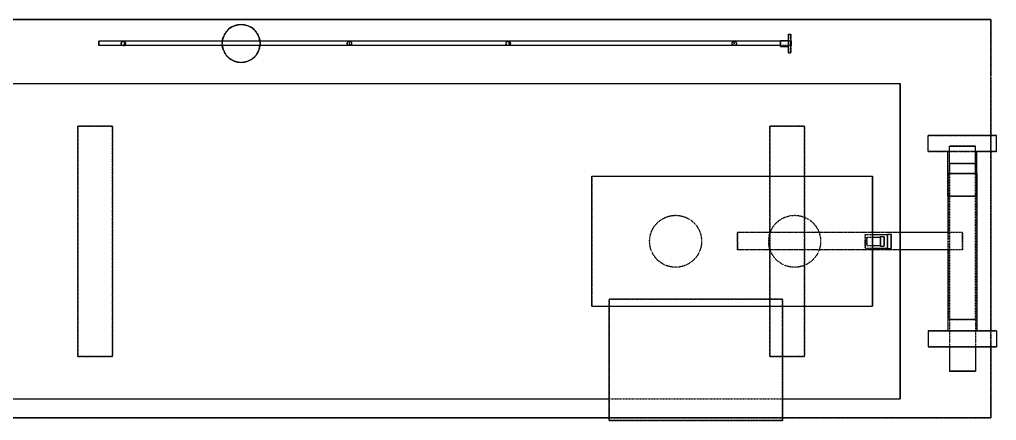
# Model space of a CAD drawing. Header units: inches. Extents: x 19 to 664121, y 34 to 210034.
# Drawn here: x 136510 to 141928, y 158470 to 160691 of the extents above; entities that cross this region are included whole.
import ezdxf

# ---------------------------------------------------------------- set-up
doc = ezdxf.new("R2010")
doc.units = ezdxf.units.IN
doc.header["$MEASUREMENT"] = 0
doc.linetypes.add('CABLEROUTEALL-EMBED 1_DWG$0$HIDDEN2', pattern=[0.1875, 0.125, -0.0625])
doc.layers.add('CABLEROUTEALL-EMBED 1_DWG$0$DwgTemplate', color=7, linetype='Continuous')

msp = doc.modelspace()

# ---------------------------------------------------------------- linework, layer by layer
at = {"layer": 'CABLEROUTEALL-EMBED 1_DWG$0$DwgTemplate', "color": 252, "linetype": 'CABLEROUTEALL-EMBED 1_DWG$0$HIDDEN2'}
for p, q in [((141897.25, 160691.47), (135034.03, 160691.47)), ((141897.25, 160691.47), (135034.03, 160691.47)), ((141897.25, 158483.72), (141897.25, 160691.47)), ((141897.25, 158483.72), (141897.25, 160691.47)), ((140774.86, 160610.81), (140774.86, 160507.19)), ((140774.86, 160610.81), (140774.86, 160507.19)), ((140787.12, 160610.81), (140787.12, 160507.19)), ((140787.12, 160610.81), (140787.12, 160507.19)), ((136949.01, 160571), (136949.01, 160559)), ((136949.01, 160559), (136949.01, 160571)), ((136949.01, 160559), (136949.01, 160547.01)), ((136949.01, 160547.01), (136949.01, 160559)), ((137091.4, 160571), (137091.4, 160547.01)), ((137091.4, 160547.01), (137091.4, 160571)), ((138339.26, 160571), (137091.4, 160571)), ((138339.26, 160547.01), (137091.4, 160547.01)), ((138339.26, 160547.01), (138339.26, 160571)), ((138339.26, 160571), (138339.26, 160559)), ((138339.26, 160547.01), (138339.26, 160571)), ((138339.26, 160571), (138339.26, 160559)), ((138339.26, 160559), (138339.26, 160547.01)), ((138339.26, 160559), (138339.26, 160547.01)), ((139225.97, 160547.01), (139225.97, 160571)), ((139225.97, 160571), (139225.97, 160559)), ((139225.97, 160559), (139225.97, 160571)), ((139225.97, 160571), (139225.97, 160547.01)), ((140473.83, 160571), (139225.97, 160571)), ((139225.97, 160559), (139225.97, 160547.01)), ((139225.97, 160547.01), (139225.97, 160559)), ((140473.83, 160547.01), (139225.97, 160547.01)), ((140473.83, 160559), (140473.83, 160571)), ((140473.83, 160571), (140473.83, 160547.01)), ((140473.83, 160559), (140473.83, 160571)), ((140473.83, 160571), (140473.83, 160547.01)), ((140473.83, 160547.01), (140473.83, 160559)), ((140473.83, 160547.01), (140473.83, 160559)), ((140729.52, 160575.03), (140729.52, 160542.97)), ((140729.52, 160575.03), (140729.52, 160542.97)), ((140787.12, 160571), (140729.52, 160571)), ((140787.12, 160547.01), (140729.52, 160547.01)), ((140774.86, 160542.97), (140774.86, 160575.03)), ((140774.86, 160542.97), (140774.86, 160575.03)), ((140788.58, 160559), (140788.58, 160571)), ((140788.58, 160559), (140788.58, 160571)), ((140788.58, 160547.01), (140788.58, 160559)), ((140788.58, 160547.01), (140788.58, 160559)), ((141897.25, 160383.34), (141897.25, 160350.71)), ((141897.25, 160383.34), (141897.25, 160350.71)), ((141393.31, 158589.31), (141393.31, 160336.31)), ((141393.31, 160336.31), (141393.31, 158589.31)), ((136833.82, 160101.14), (136833.82, 158824.48)), ((136833.82, 160101.14), (136833.82, 158824.48)), ((137025.8, 160101.14), (136833.82, 160101.14)), ((137025.8, 160101.14), (136833.82, 160101.14)), ((136833.82, 160101.14), (137025.8, 160101.14)), ((136833.82, 160101.14), (137025.8, 160101.14)), ((136833.82, 158824.48), (136833.82, 160101.14)), ((136833.82, 158824.48), (136833.82, 160101.14)), ((137025.8, 160101.14), (137025.8, 158824.48)), ((137025.8, 160101.14), (137025.8, 158824.48)), ((137025.8, 158824.48), (137025.8, 160101.14)), ((137025.8, 158824.48), (137025.8, 160101.14)), ((140671.66, 160101.14), (140863.64, 160101.14)), ((140671.66, 160101.14), (140863.64, 160101.14)), ((140671.66, 158824.48), (140671.66, 160101.14)), ((140671.66, 158824.48), (140671.66, 160101.14)), ((140863.64, 160101.14), (140671.66, 160101.14)), ((140863.64, 160101.14), (140671.66, 160101.14)), ((140671.66, 160101.14), (140671.66, 158824.48)), ((140671.66, 160101.14), (140671.66, 158824.48)), ((140863.64, 158824.48), (140863.64, 160101.14)), ((140863.64, 158824.48), (140863.64, 160101.14)), ((140863.64, 160101.14), (140863.64, 158824.48)), ((140863.64, 160101.14), (140863.64, 158824.48)), ((141549.92, 160048.34), (141927.83, 160048.34)), ((141549.92, 160048.34), (141927.83, 160048.34)), ((141897.25, 160048.34), (141897.25, 159959.96)), ((141897.25, 160048.34), (141897.25, 159959.96)), ((141549.92, 159959.96), (141927.83, 159959.96)), ((141549.92, 159959.96), (141927.83, 159959.96)), ((141819.64, 159959.96), (141658.11, 159959.96)), ((141819.64, 159959.96), (141658.11, 159959.96)), ((141810.86, 159990.19), (141666.88, 159990.19)), ((141666.88, 159990.19), (141810.86, 159990.19)), ((141810.86, 159959.96), (141666.88, 159959.96)), ((141810.86, 159959.96), (141666.88, 159959.96)), ((141738.87, 159894.21), (141666.88, 159894.21)), ((141666.88, 159894.21), (141810.86, 159894.21)), ((141738.87, 159894.21), (141666.88, 159894.21)), ((141666.88, 159894.21), (141810.86, 159894.21)), ((141666.88, 159894.21), (141666.88, 159030.3)), ((141810.86, 159894.21), (141738.87, 159894.21)), ((141810.86, 159894.21), (141738.87, 159894.21)), ((141810.86, 159894.21), (141810.86, 159030.3)), ((141658.11, 159712.38), (141658.11, 159837.57)), ((141819.64, 159837.57), (141658.11, 159837.57)), ((141819.64, 159837.57), (141658.11, 159837.57)), ((141658.11, 159712.38), (141658.11, 159837.57)), ((141666.88, 159030.3), (141666.88, 159837.57)), ((141810.86, 159030.3), (141810.86, 159837.57)), ((141819.64, 159712.38), (141819.64, 159837.57)), ((141819.64, 159712.38), (141819.64, 159837.57)), ((139684.7, 159822.77), (139684.7, 159102.85)), ((139684.7, 159822.77), (139684.7, 159102.85)), ((141239.73, 159102.85), (141239.73, 159822.77)), ((141239.73, 159822.77), (141239.73, 159102.85)), ((141658.11, 159712.38), (141819.64, 159712.38)), ((141819.64, 159712.38), (141658.11, 159712.38)), ((141658.11, 159712.38), (141819.64, 159712.38)), ((141819.64, 159712.38), (141658.11, 159712.38)), ((140491.01, 159414.81), (140491.01, 159510.8)), ((140491.01, 159414.81), (140491.01, 159510.8)), ((140491.01, 159414.81), (140491.01, 159510.8)), ((140491.01, 159510.8), (140491.01, 159462.81)), ((140491.01, 159462.81), (140491.01, 159510.8)), ((140491.01, 159510.8), (140491.01, 159414.81)), ((141393.31, 159510.8), (140491.01, 159510.8)), ((141738.87, 159510.8), (140491.01, 159510.8)), ((141658.11, 159510.8), (141658.11, 159414.81)), ((141658.11, 159510.8), (141658.11, 159414.81)), ((141738.87, 159510.8), (141658.11, 159510.8)), ((141738.87, 159414.81), (141738.87, 159510.8)), ((141738.87, 159414.81), (141738.87, 159510.8)), ((141738.87, 159462.81), (141738.87, 159510.8)), ((141738.87, 159510.8), (141738.87, 159414.81)), ((141738.87, 159462.81), (141738.87, 159510.8)), ((141738.87, 159510.8), (141738.87, 159414.81)), ((140491.01, 159462.81), (140491.01, 159414.81)), ((140491.01, 159414.81), (140491.01, 159462.81)), ((141200.42, 159425.5), (141200.42, 159500.11)), ((141200.42, 159500.11), (141200.42, 159462.81)), ((141200.42, 159500.11), (141239.73, 159500.11)), ((141200.42, 159425.5), (141200.42, 159500.11)), ((141200.42, 159500.11), (141200.42, 159462.81)), ((141200.42, 159500.11), (141239.73, 159500.11)), ((141200.42, 159462.81), (141200.42, 159425.5)), ((141200.42, 159462.81), (141200.42, 159425.5)), ((141208.5, 159439.16), (141208.5, 159486.46)), ((141208.5, 159486.46), (141208.5, 159462.81)), ((141208.5, 159486.46), (141239.73, 159486.46)), ((141208.5, 159439.16), (141208.5, 159486.46)), ((141208.5, 159486.46), (141208.5, 159462.81)), ((141208.5, 159486.46), (141239.73, 159486.46)), ((141208.5, 159462.81), (141208.5, 159439.16)), ((141208.5, 159462.81), (141208.5, 159439.16)), ((141284.68, 159489.5), (141284.68, 159462.81)), ((141284.68, 159489.5), (141284.68, 159462.81)), ((141284.68, 159439.16), (141284.68, 159486.46)), ((141284.68, 159439.16), (141284.68, 159486.46)), ((141284.68, 159462.81), (141284.68, 159436.11)), ((141284.68, 159462.81), (141284.68, 159436.11)), ((141304.49, 159489.5), (141304.49, 159462.81)), ((141304.49, 159489.5), (141304.49, 159462.81)), ((141304.49, 159462.81), (141304.49, 159436.11)), ((141304.49, 159462.81), (141304.49, 159436.11)), ((141323.07, 159503.16), (141323.07, 159462.81)), ((141323.07, 159503.16), (141323.07, 159462.81)), ((141323.07, 159425.5), (141323.07, 159500.11)), ((141323.07, 159425.5), (141323.07, 159500.11)), ((141323.07, 159462.81), (141323.07, 159422.46)), ((141323.07, 159462.81), (141323.07, 159422.46)), ((141344.4, 159503.16), (141344.4, 159462.81)), ((141344.4, 159503.16), (141344.4, 159462.81)), ((141344.4, 159462.81), (141344.4, 159422.46)), ((141344.4, 159462.81), (141344.4, 159422.46)), ((141738.87, 159414.81), (141738.87, 159462.81)), ((141738.87, 159414.81), (141738.87, 159462.81)), ((141393.31, 159414.81), (140491.01, 159414.81)), ((141738.87, 159414.81), (140491.01, 159414.81)), ((141200.42, 159425.5), (141239.73, 159425.5)), ((141200.42, 159425.5), (141239.73, 159425.5)), ((141208.5, 159439.16), (141239.73, 159439.16)), ((141208.5, 159439.16), (141239.73, 159439.16)), ((141738.87, 159414.81), (141658.11, 159414.81)), ((139780.58, 159102.85), (139780.58, 159142.08)), ((139780.58, 159102.85), (139780.58, 159142.08)), ((139780.58, 159142.08), (139780.58, 158470.16)), ((139780.58, 159142.08), (139780.58, 158470.16)), ((139780.58, 159142.08), (140740.47, 159142.08)), ((140740.47, 159142.08), (139780.58, 159142.08)), ((140740.47, 159142.08), (139780.58, 159142.08)), ((140740.47, 159142.08), (139780.58, 159142.08)), ((140740.47, 159142.08), (140740.47, 159102.85)), ((140740.47, 159142.08), (140740.47, 159102.85)), ((140740.47, 158470.16), (140740.47, 159142.08)), ((140740.47, 158470.16), (140740.47, 159142.08)), ((141738.87, 159030.3), (141666.88, 159030.3)), ((141666.88, 159030.3), (141810.86, 159030.3)), ((141738.87, 159030.3), (141666.88, 159030.3)), ((141666.88, 159030.3), (141810.86, 159030.3)), ((141666.88, 159030.3), (141666.88, 158877.68)), ((141810.86, 159030.3), (141738.87, 159030.3)), ((141810.86, 159030.3), (141738.87, 159030.3)), ((141810.86, 159030.3), (141810.86, 158877.68)), ((141927.83, 158966.06), (141549.92, 158966.06)), ((141927.83, 158966.06), (141549.92, 158966.06)), ((141658.11, 158966.06), (141819.64, 158966.06)), ((141658.11, 158966.06), (141819.64, 158966.06)), ((141897.25, 158966.06), (141897.25, 158877.68)), ((141897.25, 158966.06), (141897.25, 158877.68)), ((141927.83, 158877.68), (141549.92, 158877.68)), ((141927.83, 158877.68), (141549.92, 158877.68)), ((136833.82, 158824.48), (137025.8, 158824.48)), ((136833.82, 158824.48), (137025.8, 158824.48)), ((137025.8, 158824.48), (136833.82, 158824.48)), ((137025.8, 158824.48), (136833.82, 158824.48)), ((140671.66, 158824.48), (140863.64, 158824.48)), ((140671.66, 158824.48), (140863.64, 158824.48)), ((140863.64, 158824.48), (140671.66, 158824.48)), ((140863.64, 158824.48), (140671.66, 158824.48)), ((141666.88, 158742.34), (141738.87, 158742.34)), ((141738.87, 158742.34), (141666.88, 158742.34)), ((141738.87, 158742.34), (141810.86, 158742.34)), ((141810.86, 158742.34), (141738.87, 158742.34)), ((139780.58, 158589.31), (140740.47, 158589.31)), ((135034.03, 158483.72), (141897.25, 158483.72)), ((141897.25, 158483.72), (135034.03, 158483.72)), ((140740.47, 158483.72), (139780.58, 158483.72)), ((140740.47, 158483.72), (139780.58, 158483.72)), ((139780.58, 158470.16), (140740.47, 158470.16)), ((140740.47, 158470.16), (139780.58, 158470.16))]:
    msp.add_line(p, q, dxfattribs=at)
at = {"layer": 'CABLEROUTEALL-EMBED 1_DWG$0$DwgTemplate', "color": 252, "linetype": 'Continuous'}
for p, q in [((135034.03, 160691.47), (141897.25, 160691.47)), ((141897.25, 160691.47), (135034.03, 160691.47)), ((141897.25, 160691.47), (141897.25, 160383.34)), ((141897.25, 160691.47), (141897.25, 160383.34)), ((140774.86, 160507.19), (140774.86, 160610.81)), ((140774.86, 160610.81), (140787.12, 160610.81)), ((140774.86, 160507.19), (140774.86, 160610.81)), ((140774.86, 160610.81), (140787.12, 160610.81)), ((140787.12, 160507.19), (140787.12, 160610.81)), ((140787.12, 160507.19), (140787.12, 160610.81)), ((136949.01, 160547.01), (136949.01, 160571)), ((136949.01, 160571), (136949.01, 160547.01)), ((137091.4, 160571), (136949.01, 160571)), ((137091.4, 160547.01), (136949.01, 160547.01)), ((137091.4, 160559), (137091.4, 160571)), ((137091.4, 160571), (137091.4, 160559)), ((138339.26, 160571), (137091.4, 160571)), ((137091.4, 160547.01), (137091.4, 160559)), ((137091.4, 160559), (137091.4, 160547.01)), ((138339.26, 160547.01), (137091.4, 160547.01)), ((140729.52, 160571), (138339.26, 160571)), ((140729.52, 160547.01), (138339.26, 160547.01)), ((140729.52, 160542.97), (140729.52, 160575.03)), ((140729.52, 160575.03), (140774.86, 160575.03)), ((140729.52, 160542.97), (140729.52, 160575.03)), ((140729.52, 160575.03), (140774.86, 160575.03)), ((140729.52, 160542.97), (140774.86, 160542.97)), ((140729.52, 160542.97), (140774.86, 160542.97)), ((140788.58, 160571), (140787.12, 160571)), ((140788.58, 160547.01), (140787.12, 160547.01)), ((140788.58, 160571), (140788.58, 160547.01)), ((140788.58, 160571), (140788.58, 160547.01)), ((140774.86, 160507.19), (140787.12, 160507.19)), ((140774.86, 160507.19), (140787.12, 160507.19)), ((136305.88, 160336.31), (141393.31, 160336.31)), ((141393.31, 160336.31), (141393.31, 158589.31)), ((141393.31, 158589.31), (141393.31, 160336.31)), ((141897.25, 160350.71), (141897.25, 160048.34)), ((141897.25, 160350.71), (141897.25, 160048.34)), ((141927.83, 160048.34), (141549.92, 160048.34)), ((141549.92, 159959.96), (141549.92, 160048.34)), ((141927.83, 160048.34), (141549.92, 160048.34)), ((141549.92, 159959.96), (141549.92, 160048.34)), ((141927.83, 159959.96), (141927.83, 160048.34)), ((141927.83, 159959.96), (141927.83, 160048.34)), ((141666.88, 159959.96), (141549.92, 159959.96)), ((141666.88, 159959.96), (141549.92, 159959.96)), ((141658.11, 159837.57), (141658.11, 159959.96)), ((141658.11, 159837.57), (141658.11, 159959.96)), ((141666.88, 159990.19), (141738.87, 159990.19)), ((141738.87, 159990.19), (141666.88, 159990.19)), ((141666.88, 159837.57), (141666.88, 159990.19)), ((141738.87, 159990.19), (141810.86, 159990.19)), ((141810.86, 159990.19), (141738.87, 159990.19)), ((141810.86, 159837.57), (141810.86, 159990.19)), ((141927.83, 159959.96), (141810.86, 159959.96)), ((141927.83, 159959.96), (141810.86, 159959.96)), ((141819.64, 159837.57), (141819.64, 159959.96)), ((141819.64, 159837.57), (141819.64, 159959.96)), ((141897.25, 159959.96), (141897.25, 158966.06)), ((141897.25, 159959.96), (141897.25, 158966.06)), ((141658.11, 159837.57), (141819.64, 159837.57)), ((141658.11, 159837.57), (141658.11, 159510.8)), ((141658.11, 159837.57), (141819.64, 159837.57)), ((141658.11, 159837.57), (141658.11, 159510.8)), ((141819.64, 159837.57), (141819.64, 158966.06)), ((141819.64, 159837.57), (141819.64, 158966.06)), ((139684.7, 159102.85), (139684.7, 159822.77)), ((139684.7, 159102.85), (139684.7, 159822.77)), ((139684.7, 159822.77), (141239.73, 159822.77)), ((141239.73, 159822.77), (141239.73, 159102.85)), ((141239.73, 159102.85), (141239.73, 159822.77)), ((141658.11, 159510.8), (141393.31, 159510.8)), ((141239.73, 159500.11), (141323.07, 159500.11)), ((141239.73, 159500.11), (141323.07, 159500.11)), ((141239.73, 159486.46), (141284.68, 159486.46)), ((141239.73, 159486.46), (141284.68, 159486.46)), ((141284.68, 159436.11), (141284.68, 159489.5)), ((141284.68, 159489.5), (141304.49, 159489.5)), ((141284.68, 159436.11), (141284.68, 159489.5)), ((141284.68, 159489.5), (141304.49, 159489.5)), ((141304.49, 159436.11), (141304.49, 159489.5)), ((141304.49, 159436.11), (141304.49, 159489.5)), ((141323.07, 159422.46), (141323.07, 159503.16)), ((141323.07, 159503.16), (141344.4, 159503.16)), ((141323.07, 159422.46), (141323.07, 159503.16)), ((141323.07, 159503.16), (141344.4, 159503.16)), ((141344.4, 159422.46), (141344.4, 159503.16)), ((141344.4, 159422.46), (141344.4, 159503.16)), ((141239.73, 159439.16), (141284.68, 159439.16)), ((141239.73, 159439.16), (141284.68, 159439.16)), ((141239.73, 159425.5), (141323.07, 159425.5)), ((141239.73, 159425.5), (141323.07, 159425.5)), ((141284.68, 159436.11), (141304.49, 159436.11)), ((141284.68, 159436.11), (141304.49, 159436.11)), ((141323.07, 159422.46), (141344.4, 159422.46)), ((141323.07, 159422.46), (141344.4, 159422.46)), ((141658.11, 159414.81), (141393.31, 159414.81)), ((141658.11, 159414.81), (141658.11, 158966.06)), ((141658.11, 159414.81), (141658.11, 158966.06)), ((139684.7, 159102.85), (141239.73, 159102.85)), ((139780.58, 158470.16), (139780.58, 159102.85)), ((139780.58, 158470.16), (139780.58, 159102.85)), ((140740.47, 159102.85), (140740.47, 158470.16)), ((140740.47, 159102.85), (140740.47, 158470.16)), ((141549.92, 158966.06), (141927.83, 158966.06)), ((141549.92, 158966.06), (141549.92, 158877.68)), ((141549.92, 158966.06), (141927.83, 158966.06)), ((141549.92, 158966.06), (141549.92, 158877.68)), ((141927.83, 158966.06), (141927.83, 158877.68)), ((141927.83, 158966.06), (141927.83, 158877.68)), ((141549.92, 158877.68), (141927.83, 158877.68)), ((141549.92, 158877.68), (141927.83, 158877.68)), ((141666.88, 158877.68), (141666.88, 158742.34)), ((141810.86, 158877.68), (141810.86, 158742.34)), ((141897.25, 158877.68), (141897.25, 158483.72)), ((141897.25, 158877.68), (141897.25, 158483.72)), ((141810.86, 158742.34), (141666.88, 158742.34)), ((141666.88, 158742.34), (141810.86, 158742.34)), ((136305.88, 158589.31), (139780.58, 158589.31)), ((140740.47, 158589.31), (141393.31, 158589.31)), ((139780.58, 158483.72), (135034.03, 158483.72)), ((139780.58, 158483.72), (135034.03, 158483.72)), ((141897.25, 158483.72), (140740.47, 158483.72)), ((141897.25, 158483.72), (140740.47, 158483.72)), ((140740.47, 158470.16), (139780.58, 158470.16)), ((140740.47, 158470.16), (139780.58, 158470.16))]:
    msp.add_line(p, q, dxfattribs=at)
at = {"layer": 'CABLEROUTEALL-EMBED 1_DWG$0$DwgTemplate', "color": 252, "linetype": 'CABLEROUTEALL-EMBED 1_DWG$0$HIDDEN2'}
for centre, radius in [((137738.83, 160559), 105.11), ((137738.83, 160559), 105.11), ((137085.6, 160559), 12), ((137085.6, 160559), 12), ((138339.26, 160559), 12), ((138339.26, 160559), 12), ((139220.16, 160559), 12), ((139220.16, 160559), 12), ((140473.83, 160559), 12), ((140473.83, 160559), 12), ((140148.44, 159462.81), 143.98), ((140148.44, 159462.81), 143.98), ((140148.44, 159462.81), 143.98), ((140148.44, 159462.81), 143.98), ((140808.58, 159462.81), 143.98), ((140808.58, 159462.81), 143.98), ((140808.58, 159462.81), 143.98), ((140808.58, 159462.81), 143.98)]:
    msp.add_circle(centre, radius, dxfattribs=at)
at = {"layer": 'CABLEROUTEALL-EMBED 1_DWG$0$DwgTemplate', "color": 252, "linetype": 'Continuous'}
for centre in [(138339.26, 160559), (138339.26, 160559), (139220.16, 160559), (139220.16, 160559), (140473.83, 160559), (140473.83, 160559)]:
    msp.add_circle(centre, 12, dxfattribs=at)
for centre, radius, start, end in [((137738.83, 160559), 105.11, 6.5549, 173.4451), ((137738.83, 160559), 105.11, 6.5549, 173.4451), ((137085.6, 160559), 12, 90, 298.93562), ((137085.6, 160559), 12, 90, 298.93562), ((137085.6, 160559), 12, 61.06438, 90), ((137085.6, 160559), 12, 61.06438, 90), ((137738.83, 160559), 105.11, 186.5549, 270), ((137738.83, 160559), 105.11, 186.5549, 270), ((137738.83, 160559), 105.11, 270, 353.4451), ((137738.83, 160559), 105.11, 270, 353.4451)]:
    msp.add_arc(centre, radius, start, end, dxfattribs=at)
at = {"layer": 'CABLEROUTEALL-EMBED 1_DWG$0$DwgTemplate', "color": 252, "linetype": 'CABLEROUTEALL-EMBED 1_DWG$0$HIDDEN2'}
for centre, radius, start, end in [((137085.6, 160559), 12, 298.93562, 61.06438), ((137085.6, 160559), 12, 298.93562, 61.06438), ((137738.83, 160559), 105.11, 173.4451, 186.5549), ((137738.83, 160559), 105.11, 173.4451, 186.5549), ((137738.83, 160559), 105.11, 353.4451, 6.5549), ((137738.83, 160559), 105.11, 353.4451, 6.5549)]:
    msp.add_arc(centre, radius, start, end, dxfattribs=at)

doc.saveas('drawing.dxf')
